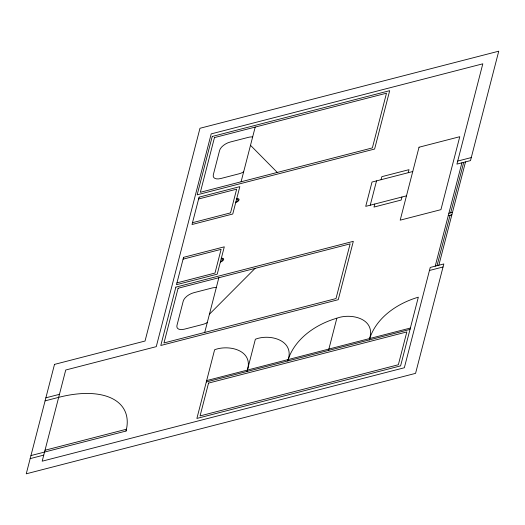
<?xml version="1.0" encoding="UTF-8"?>
<svg xmlns="http://www.w3.org/2000/svg" width="525" height="525" viewBox="0 0 525 525"><rect width="100%" height="100%" fill="white"/><g stroke="black" fill="none" stroke-linecap="round" stroke-linejoin="round"><path stroke-width="0.79" d="M247.4 370.079C253.536 350.182 228.933 344.334 214.62 349.748L196.888 418.438L400.601 365.873L418.333 297.183C397.215 303.358 375.69 317.874 369.272 339.918M287.785 360.938C295.312 340.587 270.375 333.375 255.367 339.235L247.045 371.451M369.626 338.546C375.762 318.642 351.159 312.802 336.847 318.209C316.089 324.247 295.247 338.303 288.14 359.566M30.955 455.575L126.026 431.045L126.492 429.22L45.012 450.247M241.087 181.781L255.209 127.076M204.724 332.443L218.846 277.732M328.532 350.424L336.847 318.209M370.256 205.196L376.53 180.882M374.784 204.028L373.997 207.067L401.159 200.058L401.94 197.019M381.058 179.714L381.846 176.669L409.008 169.667L408.22 172.705M435.218 266.162L461.902 162.822M437.03 265.696L450.056 215.243M450.68 212.809L463.706 162.356M438.841 265.23L465.517 161.89M209.429 314.206L255.065 268.393M198.614 198.982L236.644 189.171L230.521 212.881L192.498 222.692M412.748 171.537L372.008 182.05L365.728 206.364L406.468 195.851M457.702 161.07L471.286 157.566M183.081 259.16L221.104 249.349L214.988 273.059L176.958 282.87M448.875 213.281L452.491 212.343M448.245 215.709L451.867 214.777M429.45 270.487L443.034 266.982M45.865 397.825L59.45 394.321M45.084 400.864L58.662 397.359A90.28 46.088 -27.8 0 1 126.026 431.045M206.66 380.592L410.373 328.033M206.305 381.964L410.018 329.405M30.174 458.614L43.752 455.109M250.504 145.313L277.305 172.443M243.652 171.852A10.034 5.119 -27.8 0 1 238.914 173.834L220.808 178.507A10.034 5.119 -27.8 0 1 213.321 174.766L219.601 150.445A10.034 5.119 -27.8 0 1 230.226 142.032L248.332 137.36A10.034 5.119 -27.8 0 1 252.65 137.005M216.28 287.667A10.034 5.119 -27.8 0 0 211.969 288.022L193.856 292.694A10.034 5.119 -27.8 0 0 183.238 301.107L176.958 325.421A10.034 5.119 -27.8 0 0 184.439 329.162L202.552 324.496A10.034 5.119 -27.8 0 0 207.29 322.507M236.565 199.408A2.008 1.024 -27.8 0 1 238.12 200.137A2.008 1.024 -27.8 0 1 235.935 201.836M236.69 198.804A3.012 1.536 -27.8 0 1 239.026 199.907A3.012 1.536 -27.8 0 1 235.751 202.453M221.183 258.976A2.008 1.024 -27.8 0 1 222.744 259.711A2.008 1.024 -27.8 0 1 220.559 261.404M221.314 258.379A3.012 1.536 -27.8 0 1 223.65 259.475A3.012 1.536 -27.8 0 1 220.369 262.021M54.502 364.396L26.25 473.812L415.57 373.36L443.822 263.944L430.238 267.448L404.342 367.749L42.184 461.186L65.73 370.007L156.266 346.644L211.194 133.895L482.816 63.814L456.921 164.108L470.498 160.604L498.75 51.188L199.973 128.277L145.038 341.033L54.502 364.396M212.225 136.467L197.157 194.821L374.614 149.034L389.681 90.681L212.225 136.467M175.862 287.123L160.794 345.483L338.251 299.696L353.318 241.336L175.862 287.123M183.553 257.335L176.485 284.694L217.232 274.181L224.293 246.829L183.553 257.335M199.087 197.157L192.025 224.516L232.765 214.003L239.833 186.644L199.087 197.157M214.469 137.589L200.347 192.294L372.369 147.912L386.492 93.201L214.469 137.589M178.106 288.245L163.977 342.956L336.007 298.567L350.129 243.863L178.106 288.245M208.55 383.086L200.071 415.912L398.357 364.75L406.829 331.925L208.55 383.086M419.029 147.223L400.194 220.165L440.934 209.652L459.769 136.71L419.029 147.223"/></g></svg>
